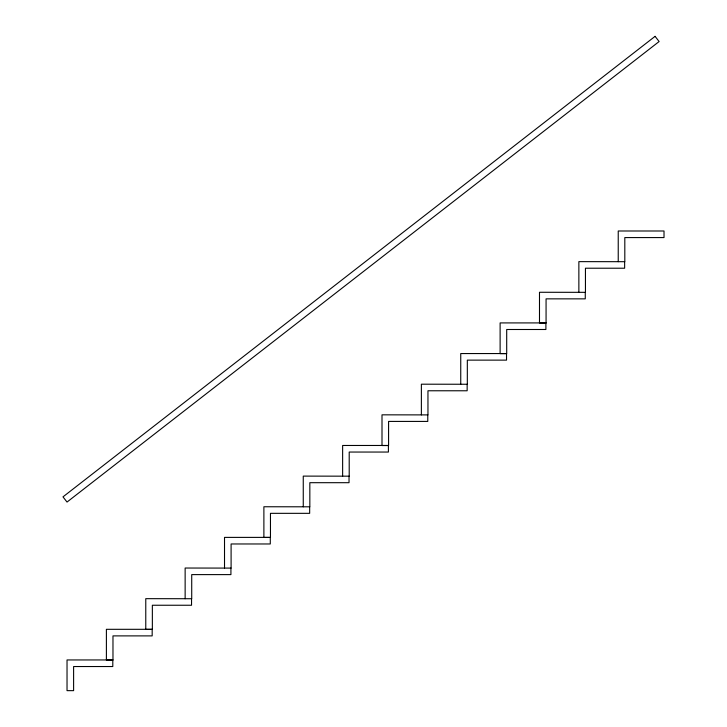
<?xml version="1.0" encoding="UTF-8"?>
<svg xmlns="http://www.w3.org/2000/svg" width="727" height="727" viewBox="0 0 727 727"><rect width="100%" height="100%" fill="white"/><g stroke="black" fill="none" stroke-linecap="round" stroke-linejoin="round"><path stroke-width="1.09" d="M624.638 261.638L624.638 268.218L585.444 268.218L585.444 292.336L539.489 292.272L539.489 322.979L546.068 322.979L546.068 298.852L585.271 298.852L585.271 292.272M618.232 261.693L618.232 230.995L664.015 230.995L664.015 237.575L624.811 237.575L624.811 261.693L578.865 261.638L578.865 292.336M467.152 384.192L467.152 390.772L427.958 390.772L427.958 414.899L382.002 414.835L382.002 445.533L388.582 445.533L388.582 421.415L427.776 421.415L427.776 414.835M460.745 384.256L460.745 353.558L506.528 353.558L506.528 360.129L467.325 360.129L467.325 384.256L421.378 384.192L421.378 414.899M349.033 476.112L349.033 482.692L309.838 482.692L309.838 506.81L263.883 506.755L263.883 537.453L270.462 537.453L270.462 513.335L309.666 513.335L309.666 506.755M342.635 476.176L342.635 445.469L388.409 445.469L388.409 452.049L349.205 452.049L349.205 476.176L303.259 476.112L303.259 506.81M230.922 568.032L230.922 574.612L191.719 574.612L191.719 598.73L145.773 598.666L145.773 629.373L152.352 629.373L152.352 605.246L191.546 605.246L191.546 598.666M224.516 568.096L224.516 537.389L270.29 537.389L270.29 543.969L231.095 543.969L231.095 568.096L185.14 568.032L185.14 598.73M655.082 36.35L62.985 496.868L67.029 502.057L659.116 41.539L655.082 36.35M545.895 322.915L500.121 322.915L500.121 353.613L506.701 353.613L506.701 329.495L545.895 329.495L545.895 322.915M152.179 629.309L106.396 629.309L106.396 660.007L112.976 660.007L112.976 635.889L152.179 635.889L152.179 629.309M112.803 659.952L67.029 659.952L67.029 690.65L73.609 690.65L73.609 666.532L112.803 666.532L112.803 659.952"/></g></svg>
